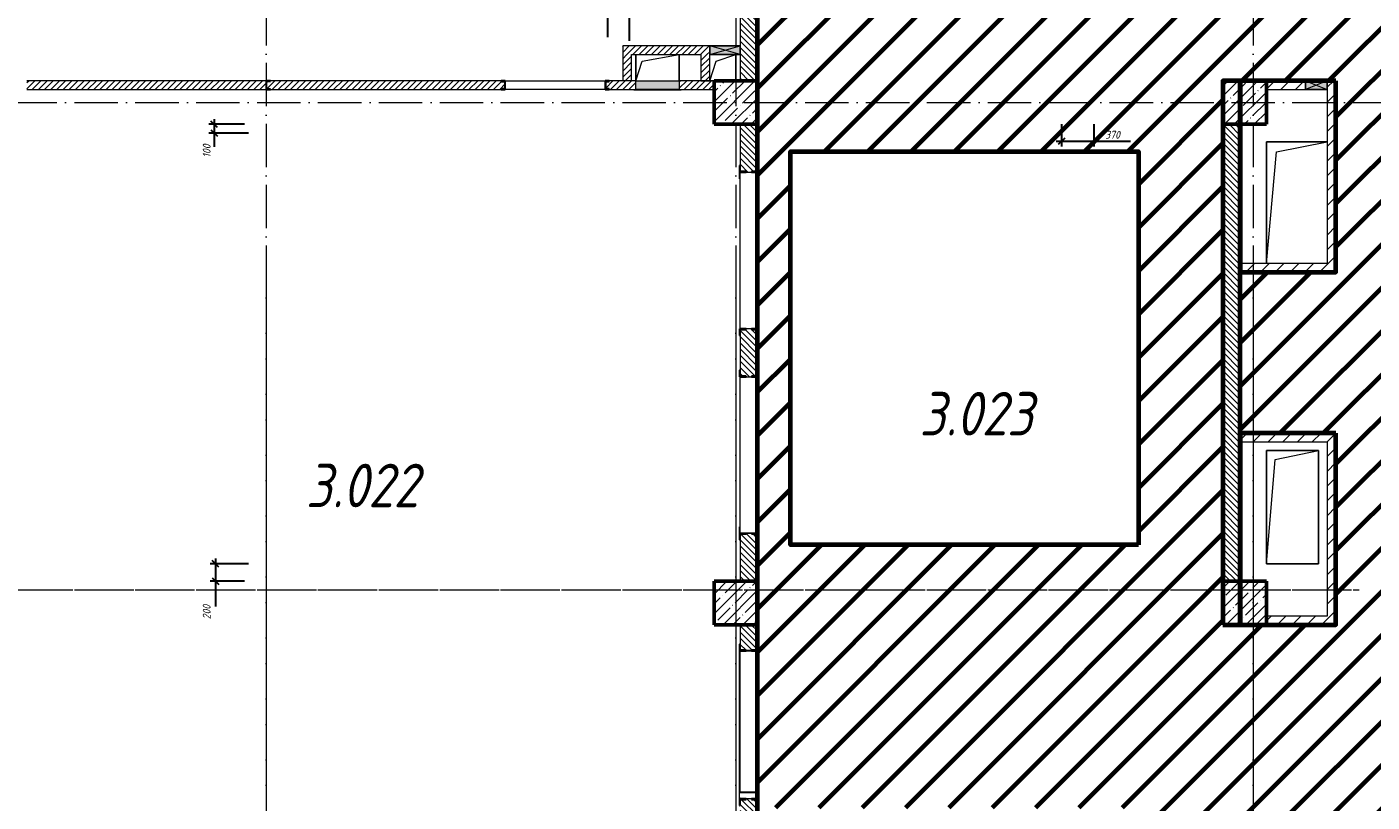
# Model space of a CAD drawing. Header units: millimetres. Extents: x -606178 to 312196, y -19338 to 632709.
# Drawn here: x -65715 to -50249, y 495688 to 504594 of the extents above; entities that cross this region are included whole.
import ezdxf

# ---------------------------------------------------------------- set-up
doc = ezdxf.new("R2010")
doc.units = ezdxf.units.MM
doc.linetypes.add('50_200_ШТРИХ_1Т_ш5_п1_п1_', pattern=[700, 500, -100, 0, -100])
for name, color, linetype, lineweight in [('6.4.1) Окр пт с инж. ПТ2.16', 3, 'Continuous', 60), ('A-____-____-DIMS', 7, 'Continuous', 9), ('A-DETL-GENF-OTLN', 7, 'Continuous', 9), ('A-FLOR-____-OTLN', 7, 'Continuous', 9), ('A-GENM-____-MCUT', 7, 'Continuous', 25), ('A-GENM-____-OTLN', 7, 'Continuous', 9), ('A-GENM-____-OTLN-1', 7, 'Continuous', 25), ('A-GLAZ-____-OTLN', 7, 'Continuous', 9), ('A-WALL-____-MCUT', 7, 'Continuous', 13), ('A-WALL-____-PATT-1', 7, 'Continuous', 9), ('A-WALL-FNSH-MCUT-1', 7, 'Continuous', 9), ('I-WALL-____-OTLN', 7, 'Continuous', 9), ('S-COLS-____-MCUT', 7, 'Continuous', 50), ('S-COLS-____-OTLN', 7, 'Continuous', 9), ('S-GRID-____-OTLN-1', 7, '50_200_ШТРИХ_1Т_ш5_п1_п1_', 9), ('Марки помещений', 7, 'Continuous', 9)]:
    doc.layers.add(name, color=color, linetype=linetype, lineweight=lineweight)
doc.layers.add('A-GLAZ-____-OTLN-1', color=7, linetype='Continuous', lineweight=9, true_color=0xc0c0c0)
doc.styles.add('ISOCPEUR_I_2', font='isocpeui.ttf', dxfattribs={"width": 0.85, "height": 2.3})
doc.styles.add('ISOCPEUR_I_7', font='isocpeui.ttf', dxfattribs={"width": 0.9, "height": 90})
doc.dimstyles.new('ISO-1_8_0_9К_СРЕДНИЙ_Кладочные_1', dxfattribs={"dimscale": 304.8, "dimtxt": 89.638306, "dimasz": 0.246063, "dimexe": 0.19685, "dimexo": 0, "dimgap": 0, "dimtad": 1, "dimdec": 3, "dimrnd": 0.001, "dimdsep": 46, "dimtxsty": 'ISOCPEUR_I_7', "dimblk1": 'OBLIQUE', "dimblk2": 'OBLIQUE', "dimsah": 1, "dimcen": 0.09, "dimdle": 0.19685, "dimazin": 0, "dimtfac": 1, "dimtdec": 4, "dimtix": 1, "dimtmove": 0, "dimatfit": 3, "dimfxl": 1, "dimtvp": 1, "dimtolj": 1, "dimtzin": 0, "dimarcsym": 2})
pattern_1 = [(45, (-140714.89, 451794.26), (-35.35534, 35.35534), [])]
pattern_2 = [(135, (-140714.89, 451794.26), (-35.35534, -35.35534), [])]
pattern_3 = [(45, (-140714.89, 451794.26), (-84.85281, 84.85281), [])]

# ---------------------------------------------------------------- blocks, each defined once
blk = doc.blocks.new('BSC_Колонна _Прямоугольная - 500х500-V36-АР1_План отверстий 3 этажа в осях 1-64_Ю-ЯЯ')
at = {"layer": 'S-COLS-____-OTLN'}
h = blk.add_hatch(dxfattribs=at)
h.set_pattern_fill('FP_44', color=256, style=0, pattern_type=2)
h.set_pattern_definition([(45, (-89000, -51931.04), (-114.04925, 114.04925), []), (45, (-88885.95, -51931.04), (-114.04925, 114.04925), [201.613, -40.323, 3.353, -36.97])])
h.paths.add_polyline_path([(-250, -250), (250, -250), (250, 250), (-250, 250)], flags=0)
at = {"layer": 'S-COLS-____-MCUT'}
for p, q in [((250, 250), (-250, 250)), ((-250, 250), (-250, -250)), ((250, -250), (250, 250)), ((-250, -250), (250, -250))]:
    blk.add_line(p, q, dxfattribs=at)
blk = doc.blocks.new('BSC_Колонна _Прямоугольная - 500х500-V37-АР1_План отверстий 3 этажа в осях 1-64_Ю-ЯЯ')
at = {"layer": 'S-COLS-____-OTLN'}
h = blk.add_hatch(dxfattribs=at)
h.set_pattern_fill('FP_45', color=256, style=0, pattern_type=2)
h.set_pattern_definition([(45, (-83150, -51931.04), (-114.04925, 114.04925), []), (45, (-83035.95, -51931.04), (-114.04925, 114.04925), [201.613, -40.323, 3.353, -36.97])])
h.paths.add_polyline_path([(-250, -250), (250, -250), (250, 250), (-250, 250)], flags=0)
at = {"layer": 'S-COLS-____-MCUT'}
for p, q in [((250, 250), (-250, 250)), ((-250, 250), (-250, -250)), ((250, -250), (250, 250)), ((-250, -250), (250, -250))]:
    blk.add_line(p, q, dxfattribs=at)
blk = doc.blocks.new('BSC_Колонна _Прямоугольная - 500х500-V54-АР1_План отверстий 3 этажа в осях 1-64_Ю-ЯЯ')
at = {"layer": 'S-COLS-____-OTLN'}
h = blk.add_hatch(dxfattribs=at)
h.set_pattern_fill('FP_62', color=256, style=0, pattern_type=2)
h.set_pattern_definition([(45, (-89000, -46181.04), (-114.04925, 114.04925), []), (45, (-88885.95, -46181.04), (-114.04925, 114.04925), [201.613, -40.323, 3.353, -36.97])])
h.paths.add_polyline_path([(-250, -250), (250, -250), (250, 250), (-250, 250)], flags=0)
at = {"layer": 'S-COLS-____-MCUT'}
for p, q in [((250, 250), (-250, 250)), ((-250, 250), (-250, -250)), ((250, -250), (250, 250)), ((-250, -250), (250, -250))]:
    blk.add_line(p, q, dxfattribs=at)
blk = doc.blocks.new('BSC_Колонна _Прямоугольная - 500х500-V55-АР1_План отверстий 3 этажа в осях 1-64_Ю-ЯЯ')
at = {"layer": 'S-COLS-____-OTLN'}
h = blk.add_hatch(dxfattribs=at)
h.set_pattern_fill('FP_63', color=256, style=0, pattern_type=2)
h.set_pattern_definition([(45, (-83150, -46181.04), (-114.04925, 114.04925), []), (45, (-83035.95, -46181.04), (-114.04925, 114.04925), [201.613, -40.323, 3.353, -36.97])])
h.paths.add_polyline_path([(-250, -250), (250, -250), (250, 250), (-250, 250)], flags=0)
at = {"layer": 'S-COLS-____-MCUT'}
for p, q in [((250, 250), (-250, 250)), ((-250, 250), (-250, -250)), ((250, -250), (250, 250)), ((-250, -250), (250, -250))]:
    blk.add_line(p, q, dxfattribs=at)
blk = doc.blocks.new('154_Стойка_СКБ_Швеллер - СМ-2180_100-28278414-АР1_План отверстий 3 этажа в осях 1-64_Ю-ЯЯ')
at = {"layer": 'A-GENM-____-MCUT'}
for p, q in [((171, 50), (125, 50)), ((125, 50), (125, -50)), ((129.5, 42.4), (171, 42.4)), ((129.5, -42.4), (129.5, 42.4)), ((171, 42.4), (171, 50)), ((125, -50), (171, -50)), ((171, -42.4), (129.5, -42.4)), ((171, -50), (171, -42.4))]:
    blk.add_line(p, q, dxfattribs=at)
blk = doc.blocks.new('154_Фахверк_СКБ_Швеллер - Тип_100_3380-28543384-АР1_План отверстий 3 этажа в осях 1-64_Ю-ЯЯ')
at = {"layer": 'A-GENM-____-MCUT'}
for p, q in [((175, 50), (125, 50)), ((125, 50), (125, -50)), ((128, 47), (175, 47)), ((128, -47), (128, 47)), ((175, 47), (175, 50)), ((125, -50), (175, -50)), ((175, -47), (128, -47)), ((175, -50), (175, -47))]:
    blk.add_line(p, q, dxfattribs=at)
blk = doc.blocks.new('154_Стойка_СКБ_Уголок - СМ-2480_200-28346303-АР1_План отверстий 3 этажа в осях 1-64_Ю-ЯЯ')
at = {"layer": 'A-GENM-____-MCUT'}
for p, q in [((125, 156), (125, 81)), ((200, 156), (125, 156)), ((200, 150), (200, 156)), ((125, 81), (131, 81)), ((131, 19), (125, 19)), ((125, 19), (125, -56)), ((131, 81), (131, 150)), ((131, 150), (200, 150)), ((131, -50), (131, 19)), ((125, -56), (200, -56)), ((200, -50), (131, -50)), ((200, -56), (200, -50))]:
    blk.add_line(p, q, dxfattribs=at)
blk = doc.blocks.new('Стойка_Влож_Полоса боковая - Полоса-V164-АР1_План отверстий 3 этажа в осях 1-64_Ю-ЯЯ')
at = {"layer": 'A-GENM-____-OTLN'}
for p, q in [((-5, 60), (0, 60)), ((-5, -60), (-5, 60)), ((0, 31), (0, -31)), ((0, -60), (-5, -60))]:
    blk.add_line(p, q, dxfattribs=at)
blk = doc.blocks.new('Стойка_Влож_Уголок_Опорный - Уголок-28213941-АР1_План отверстий 3 этажа в осях 1-64_Ю-ЯЯ')
at = {"layer": 'A-GENM-____-OTLN'}
for p, q in [((-212, -6), (-212, 0)), ((0, 0), (0, -6)), ((-212, -75), (-212, -6)), ((-212, -6), (-206, -6)), ((-212, -75), (-206, -75)), ((-6, -6), (0, -6)), ((-6, -75), (0, -75)), ((0, -6), (0, -75))]:
    blk.add_line(p, q, dxfattribs=at)
blk = doc.blocks.new('Фахверк_СКБ_Уголок - 200_3960-28268576-АР1_План отверстий 3 этажа в осях 1-64_Ю-ЯЯ')
at = {"layer": 'A-GENM-____-MCUT'}
for p, q in [((200, 156), (125, 156)), ((125, 156), (125, 81)), ((200, 150), (200, 156)), ((125, 81), (131, 81)), ((131, 19), (125, 19)), ((125, 19), (125, -56)), ((131, 81), (131, 150)), ((131, 150), (200, 150)), ((131, -50), (131, 19)), ((125, -56), (200, -56)), ((200, -50), (131, -50)), ((200, -56), (200, -50))]:
    blk.add_line(p, q, dxfattribs=at)
blk = doc.blocks.new('АР_Перемычка - АР_Перемычка-28729843-АР1_План отверстий 3 этажа в осях 1-64_Ю-ЯЯ')
at = {"layer": 'A-GENM-____-OTLN'}
blk.add_line((-400, -100), (-392, -100), dxfattribs=at)
blk = doc.blocks.new('Фахверк_СКБ_Уголок - 200_3550-28267367-АР1_План отверстий 3 этажа в осях 1-64_Ю-ЯЯ')
at = {"layer": 'A-GENM-____-MCUT'}
for p, q in [((200, 156), (125, 156)), ((125, 156), (125, 81)), ((200, 150), (200, 156)), ((125, 81), (131, 81)), ((131, 19), (125, 19)), ((125, 19), (125, -56)), ((131, 81), (131, 150)), ((131, 150), (200, 150)), ((131, -50), (131, 19)), ((125, -56), (200, -56)), ((200, -50), (131, -50)), ((200, -56), (200, -50))]:
    blk.add_line(p, q, dxfattribs=at)
blk = doc.blocks.new('AR_Отверстие Ниша - Лючок-32401698-АР1_План отверстий 3 этажа в осях 1-64_Ю-ЯЯ')
at = {"layer": 'A-GLAZ-____-OTLN'}
blk.add_hatch(color=256, dxfattribs=at).paths.add_polyline_path([(-250, 50), (-250, -50), (250, -50), (250, 50)], flags=0)
for p, q in [((-250, 50), (250, 50)), ((-250, -50), (-250, 50)), ((250, 50), (250, -50)), ((250, -50), (-250, -50))]:
    blk.add_line(p, q, dxfattribs=at)
blk = doc.blocks.new('Л_Общий_Лючок - Лючок-29741473-АР1_План отверстий 3 этажа в осях 1-64_Ю-ЯЯ')
at = {"layer": 'A-GLAZ-____-OTLN-1'}
blk.add_hatch(color=256, dxfattribs=at).paths.add_polyline_path([(524, -6), (524, 0), (-24, 0), (-24, -6), (500, -6)], flags=0)
at = {"layer": 'A-GLAZ-____-OTLN'}
for p, q in [((-24, 0), (-24, -6)), ((524, 0), (524, -6)), ((-24, -6), (524, -6))]:
    blk.add_line(p, q, dxfattribs=at)
blk = doc.blocks.new('AR_Отверстие прямоугольное _в плите_ - AR_Отверстие прямоугольное _в плите_-30459267-АР1_План отверстий 3 этажа в осях 1-64_Ю-ЯЯ')
at = {"layer": 'A-GENM-____-OTLN'}
for p, q in [((-250, 150), (-250, -150)), ((-250, -150), (-175, 75)), ((-175, 75), (250, 150)), ((250, -150), (250, 150))]:
    blk.add_line(p, q, dxfattribs=at)
blk = doc.blocks.new('AR_Отверстие прямоугольное _в плите_ - AR_Отверстие прямоугольное _в плите_-30552542-АР1_План отверстий 3 этажа в осях 1-64_Ю-ЯЯ')
at = {"layer": 'A-GENM-____-OTLN'}
for p, q in [((350, 700), (-350, 700)), ((-350, 700), (-350, -700)), ((-233, 583), (350, 700)), ((-350, -700), (-233, 583))]:
    blk.add_line(p, q, dxfattribs=at)
blk = doc.blocks.new('AR_Отверстие прямоугольное _в плите_ - AR_Отверстие прямоугольное _в плите_-30552544-АР1_План отверстий 3 этажа в осях 1-64_Ю-ЯЯ')
at = {"layer": 'A-GENM-____-OTLN'}
for p, q in [((300, 650), (-300, 650)), ((-300, 650), (-300, -650)), ((-200, 550), (300, 650)), ((300, -650), (300, 650)), ((-300, -650), (-200, 550)), ((-300, -650), (300, -650))]:
    blk.add_line(p, q, dxfattribs=at)
blk = doc.blocks.new('AR_Отверстие прямоугольное _в плите_ - AR_Отверстие прямоугольное _в плите_-30459338-АР1_План отверстий 3 этажа в осях 1-64_Ю-ЯЯ')
at = {"layer": 'A-GENM-____-OTLN'}
for p, q in [((-150, -150), (-75, 75)), ((-75, 75), (150, 150)), ((150, -150), (150, 150))]:
    blk.add_line(p, q, dxfattribs=at)
blk = doc.blocks.new('AR_Отверстие прямоугольное _в стене__БезПР - AR_Отверстие прямоугольное _в стене__БезПР-36899173-АР1_План отверстий 3 этажа в осях 1-64_Ю-ЯЯ')
at = {"layer": 'A-GLAZ-____-OTLN'}
blk.add_hatch(color=256, dxfattribs=at).paths.add_polyline_path([(175, 50), (-175, 50), (-175, -50), (175, -50)], flags=0)
at = {"layer": 'A-DETL-GENF-OTLN'}
for p, q in [((-175, -50), (-175, 50)), ((-175, 50), (175, 50)), ((175, 50), (-175, -50)), ((-175, 50), (175, -50)), ((175, 50), (-175, 50)), ((-175, 50), (-175, -50)), ((175, 50), (175, -50)), ((175, -50), (175, 50)), ((175, -50), (-175, -50)), ((-175, -50), (175, -50))]:
    blk.add_line(p, q, dxfattribs=at)
at = {"layer": 'A-GLAZ-____-OTLN'}
blk.add_line((175, 50), (-175, 50), dxfattribs=at)
blk = doc.blocks.new('AR_Отверстие прямоугольное _в стене__БезПР - AR_Отверстие прямоугольное _в стене__БезПР-36427648-АР1_План отверстий 3 этажа в осях 1-64_Ю-ЯЯ')
at = {"layer": 'A-GLAZ-____-OTLN'}
blk.add_hatch(color=256, dxfattribs=at).paths.add_polyline_path([(125, -50), (125, 50), (-125, 50), (-125, -50)], flags=0)
at = {"layer": 'A-DETL-GENF-OTLN'}
for p, q in [((-125, -50), (-125, 50)), ((-125, 50), (125, 50)), ((125, 50), (-125, -50)), ((-125, 50), (125, -50)), ((125, 50), (-125, 50)), ((-125, 50), (-125, -50)), ((125, 50), (125, -50)), ((125, -50), (125, 50)), ((125, -50), (-125, -50)), ((-125, -50), (125, -50))]:
    blk.add_line(p, q, dxfattribs=at)
at = {"layer": 'A-GLAZ-____-OTLN'}
blk.add_line((125, 50), (-125, 50), dxfattribs=at)
blk = doc.blocks.new('_Oblique')
at = {"color": 0, "linetype": 'ByBlock', "lineweight": -2}
blk.add_line((-0.5, -0.5), (0.5, 0.5), dxfattribs=at)
blk = doc.blocks.new('*D5219')
at = {"layer": 'A-____-____-DIMS', "color": 0, "lineweight": -2, "transparency": 16777216}
for p, q in [((-63547, 498485), (-63547, 498225)), ((-63168, 498425), (-63607, 498425)), ((-63215, 498225), (-63607, 498225)), ((-63547, 498225), (-63547, 497933))]:
    blk.add_line(p, q, dxfattribs=at)
at = {"layer": 'Defpoints', "color": 0, "transparency": 16777216}
for p in [(-63168, 498425), (-63547, 498225), (-63215, 498225)]:
    blk.add_point(p, dxfattribs=at)
at = {"layer": 'A-____-____-DIMS', "color": 0, "lineweight": -2, "transparency": 16777216, "xscale": 75, "yscale": 75, "zscale": 75}
for p, rotation in [((-63547, 498425), 90), ((-63547, 498225), 270)]:
    blk.add_blockref('_Oblique', p, dxfattribs=dict(at, rotation=rotation))
at = {"layer": 'A-____-____-DIMS', "color": 0, "transparency": 16777216, "insert": (-63693, 497788), "char_height": 90, "width": 409.58, "attachment_point": 1, "rotation": 90, "line_spacing_factor": 1.149209, "style": 'ISOCPEUR_I_7'}
blk.add_mtext('\\A1;200', dxfattribs=at)
blk = doc.blocks.new('*D5220')
at = {"layer": 'A-____-____-DIMS', "color": 0, "lineweight": -2, "transparency": 16777216}
for p, q in [((-63215, 503475), (-63623, 503475)), ((-63563, 503535), (-63563, 503375)), ((-63168, 503375), (-63623, 503375)), ((-63563, 503375), (-63563, 503217))]:
    blk.add_line(p, q, dxfattribs=at)
at = {"layer": 'Defpoints', "color": 0, "transparency": 16777216}
for p in [(-63215, 503475), (-63563, 503375), (-63168, 503375)]:
    blk.add_point(p, dxfattribs=at)
at = {"layer": 'A-____-____-DIMS', "color": 0, "lineweight": -2, "transparency": 16777216, "xscale": 75, "yscale": 75, "zscale": 75}
for p, rotation in [((-63563, 503475), 90), ((-63563, 503375), 270)]:
    blk.add_blockref('_Oblique', p, dxfattribs=dict(at, rotation=rotation))
at = {"layer": 'A-____-____-DIMS', "color": 0, "transparency": 16777216, "insert": (-63693, 503093), "char_height": 90, "width": 368.21, "attachment_point": 1, "rotation": 90, "line_spacing_factor": 1.149209, "style": 'ISOCPEUR_I_7'}
blk.add_mtext('\\A1;100', dxfattribs=at)
blk = doc.blocks.new('*D5221')
at = {"layer": 'A-____-____-DIMS', "color": 0, "lineweight": -2, "transparency": 16777216}
for p, q in [((-59035, 504475), (-59035, 505001)), ((-58785, 504434), (-58785, 505001)), ((-59035, 504941), (-59288, 504941)), ((-58785, 504941), (-59095, 504941))]:
    blk.add_line(p, q, dxfattribs=at)
at = {"layer": 'Defpoints', "color": 0, "transparency": 16777216}
for p in [(-58785, 504941), (-59035, 504475), (-58785, 504434)]:
    blk.add_point(p, dxfattribs=at)
at = {"layer": 'A-____-____-DIMS', "color": 0, "lineweight": -2, "transparency": 16777216, "xscale": 75, "yscale": 75, "zscale": 75, "rotation": 180}
blk.add_blockref('_Oblique', (-59035, 504941), dxfattribs=at)
at = {"layer": 'A-____-____-DIMS', "color": 0, "lineweight": -2, "transparency": 16777216, "xscale": 75, "yscale": 75, "zscale": 75}
blk.add_blockref('_Oblique', (-58785, 504941), dxfattribs=at)
at = {"layer": 'A-____-____-DIMS', "color": 0, "transparency": 16777216, "insert": (-59406, 505061), "char_height": 90, "width": 409.58, "attachment_point": 1, "line_spacing_factor": 1.149209, "style": 'ISOCPEUR_I_7'}
blk.add_mtext('\\A1;250', dxfattribs=at)
blk = doc.blocks.new('*D5390')
at = {"layer": 'A-____-____-DIMS', "color": 0, "lineweight": -2, "transparency": 16777216}
for p, q in [((-53820, 503475), (-53820, 503220)), ((-53450, 503475), (-53450, 503220)), ((-53880, 503280), (-53450, 503280)), ((-53450, 503280), (-53026, 503280))]:
    blk.add_line(p, q, dxfattribs=at)
at = {"layer": 'Defpoints', "color": 0, "transparency": 16777216}
for p in [(-53820, 503475), (-53450, 503475), (-53450, 503280)]:
    blk.add_point(p, dxfattribs=at)
at = {"layer": 'A-____-____-DIMS', "color": 0, "lineweight": -2, "transparency": 16777216, "xscale": 75, "yscale": 75, "zscale": 75, "rotation": 180}
blk.add_blockref('_Oblique', (-53820, 503280), dxfattribs=at)
at = {"layer": 'A-____-____-DIMS', "color": 0, "lineweight": -2, "transparency": 16777216, "xscale": 75, "yscale": 75, "zscale": 75}
blk.add_blockref('_Oblique', (-53450, 503280), dxfattribs=at)
at = {"layer": 'A-____-____-DIMS', "color": 0, "transparency": 16777216, "insert": (-53317, 503400), "char_height": 90, "width": 409.58, "attachment_point": 1, "line_spacing_factor": 1.149209, "style": 'ISOCPEUR_I_7'}
blk.add_mtext('\\A1;370', dxfattribs=at)

msp = doc.modelspace()

# ---------------------------------------------------------------- hatches: boundary and pattern name
at = {"layer": '6.4.1) Окр пт с инж. ПТ2.16'}
h = msp.add_hatch(dxfattribs=at)
h.set_pattern_fill('ANSI31', color=256, scale=111)
h.paths.add_polyline_path([(-47514.891, 506975.3011), (-57314.891, 506975.3011), (-57314.891, 495625.3011), (-52914.891, 495625.3011), (-52914.891, 495025.3011), (-51964.891, 495025.3011), (-51964.891, 495275.3011), (-51464.891, 495275.3011), (-51464.891, 495025.3011), (-48014.891, 495025.3011), (-48014.891, 495275.3011), (-47514.891, 495275.3011), (-47514.891, 498625.3011), (-48014.891, 498625.3011), (-48014.891, 499125.3011), (-47514.891, 499125.3011)])
h.paths.add_polyline_path([(-51964.891, 503975.3011), (-51764.891, 503975.3011), (-50664.891, 503975.3011), (-50664.891, 501775.3011), (-51764.891, 501775.3011), (-51764.891, 499925.3011), (-50664.891, 499925.3011), (-50664.891, 497725.3011), (-51764.891, 497725.3011), (-51964.891, 497725.3011)], flags=16)
h.paths.add_polyline_path([(-52935.992, 498643.8593), (-56935.992, 498643.8593), (-56935.992, 503161.8656), (-52935.992, 503161.8656)], flags=16)
at = {"layer": 'A-WALL-____-PATT-1'}
h = msp.add_hatch(dxfattribs=at)
h.set_pattern_fill('FP_9', color=256, style=0, pattern_type=2)
h.set_pattern_definition(pattern_2)
h.paths.add_polyline_path([(-57314.891, 503975.3011), (-57314.891, 504919.3011), (-57383.891, 504919.3011), (-57383.891, 504925.3011), (-57445.891, 504925.3011), (-57445.891, 504919.3011), (-57514.891, 504919.3011), (-57514.891, 503975.3011)], flags=0)
h.paths.add_polyline_path([(-57383.891, 506075.3011), (-57383.891, 506081.3011), (-57314.891, 506081.3011), (-57314.891, 506490.3011), (-57514.891, 506490.3011), (-57514.891, 506081.3011), (-57445.891, 506081.3011), (-57445.891, 506075.3011)], flags=0)
h.paths.add_polyline_path([(-57514.891, 506740.3011), (-57314.891, 506740.3011), (-57314.891, 506975.3011), (-57514.891, 506975.3011)], flags=0)
h = msp.add_hatch(dxfattribs=at)
h.set_pattern_fill('FP_8', color=256, style=0, pattern_type=2)
h.set_pattern_definition(pattern_1)
h.paths.add_polyline_path([(-57964.891, 504275.3011), (-57864.891, 504275.3011), (-57864.891, 504375.3011), (-58864.891, 504375.3011), (-58864.891, 504275.3011), (-58764.891, 504275.3011)], flags=0)
h = msp.add_hatch(dxfattribs=at)
h.set_pattern_fill('FP_8', color=256, style=0, pattern_type=2)
h.set_pattern_definition(pattern_1)
h.paths.add_polyline_path([(-58764.891, 503975.3011), (-58764.891, 504275.3011), (-58864.891, 504275.3011), (-58864.891, 503975.3011)], flags=0)
h = msp.add_hatch(dxfattribs=at)
h.set_pattern_fill('FP_8', color=256, style=0, pattern_type=2)
h.set_pattern_definition(pattern_1)
h.paths.add_polyline_path([(-57864.891, 503975.3011), (-57864.891, 504275.3011), (-57964.891, 504275.3011), (-57964.891, 503975.3011)], flags=0)
h = msp.add_hatch(dxfattribs=at)
h.set_pattern_fill('FP_8', color=256, style=0, pattern_type=2)
h.set_pattern_definition(pattern_1)
h.paths.add_polyline_path([(-58814.891, 503875.3011), (-58814.891, 503975.3011), (-59018.891, 503975.3011), (-59018.891, 503967.7011), (-59060.391, 503967.7011), (-59060.391, 503882.9011), (-59018.891, 503882.9011), (-59018.891, 503875.3011)], flags=0)
h.paths.add_polyline_path([(-60260.891, 503875.3011), (-60260.891, 503882.9011), (-60219.391, 503882.9011), (-60219.391, 503967.7011), (-60260.891, 503967.7011), (-60260.891, 503975.3011), (-62914.891, 503975.3011), (-62914.891, 503972.3011), (-62961.891, 503972.3011), (-62961.891, 503878.3011), (-62914.891, 503878.3011), (-62914.891, 503875.3011)], flags=0)
h.paths.add_polyline_path([(-62964.891, 503875.3011), (-62964.891, 503975.3011), (-65714.891, 503975.3011), (-65714.891, 503875.3011), (-64727.9525, 503875.3011)], flags=0)
h = msp.add_hatch(dxfattribs=at)
h.set_pattern_fill('FP_8', color=256, style=0, pattern_type=2)
h.set_pattern_definition(pattern_1)
h.paths.add_polyline_path([(-57814.891, 503875.3011), (-57814.891, 503975.3011), (-58214.891, 503975.3011), (-58214.891, 503875.3011)], flags=0)
h.paths.add_polyline_path([(-58714.891, 503875.3011), (-58714.891, 503975.3011), (-58814.891, 503975.3011), (-58814.891, 503875.3011)], flags=0)
h = msp.add_hatch(dxfattribs=at)
h.set_pattern_fill('FP_7', color=256, style=0, pattern_type=2)
h.set_pattern_definition(pattern_3)
h.paths.add_polyline_path([(-51014.891, 503875.3011), (-51014.891, 503975.3011), (-51464.891, 503975.3011), (-51464.891, 503875.3011)], flags=0)
h.paths.add_polyline_path([(-50764.891, 503875.3011), (-50664.891, 503875.3011), (-50664.891, 503975.3011), (-50764.891, 503975.3011)], flags=0)
h = msp.add_hatch(dxfattribs=at)
h.set_pattern_fill('FP_7', color=256, style=0, pattern_type=2)
h.set_pattern_definition(pattern_3)
h.paths.add_polyline_path([(-50764.891, 501875.3011), (-50664.891, 501875.3011), (-50664.891, 503875.3011), (-50764.891, 503875.3011)], flags=0)
h = msp.add_hatch(dxfattribs=at)
h.set_pattern_fill('FP_9', color=256, style=0, pattern_type=2)
h.set_pattern_definition(pattern_2)
h.paths.add_polyline_path([(-57314.891, 498225.3011), (-57314.891, 498769.3011), (-57383.891, 498769.3011), (-57383.891, 498775.3011), (-57445.891, 498775.3011), (-57445.891, 498769.3011), (-57514.891, 498769.3011), (-57514.891, 498225.3011), (-57354.891, 498225.3011)], flags=0)
h.paths.add_polyline_path([(-57445.891, 500575.3011), (-57383.891, 500575.3011), (-57383.891, 500581.3011), (-57314.891, 500581.3011), (-57314.891, 501119.3011), (-57383.891, 501119.3011), (-57383.891, 501125.3011), (-57445.891, 501125.3011), (-57445.891, 501119.3011), (-57514.891, 501119.3011), (-57514.891, 500581.3011), (-57445.891, 500581.3011)], flags=0)
h.paths.add_polyline_path([(-57445.891, 502925.3011), (-57383.891, 502925.3011), (-57383.891, 502931.3011), (-57314.891, 502931.3011), (-57314.891, 503475.3011), (-57514.891, 503475.3011), (-57514.891, 502931.3011), (-57445.891, 502931.3011)], flags=0)
h = msp.add_hatch(dxfattribs=at)
h.set_pattern_fill('FP_9', color=256, style=0, pattern_type=2)
h.set_pattern_definition(pattern_2)
h.paths.add_polyline_path([(-51764.891, 498225.3011), (-51764.891, 503475.3011), (-51964.891, 503475.3011), (-51964.891, 498225.3011)], flags=0)
h = msp.add_hatch(dxfattribs=at)
h.set_pattern_fill('FP_7', color=256, style=0, pattern_type=2)
h.set_pattern_definition(pattern_3)
h.paths.add_polyline_path([(-51764.891, 501775.3011), (-50664.891, 501775.3011), (-50664.891, 501875.3011), (-51764.891, 501875.3011)], flags=0)
h = msp.add_hatch(dxfattribs=at)
h.set_pattern_fill('FP_7', color=256, style=0, pattern_type=2)
h.set_pattern_definition(pattern_3)
h.paths.add_polyline_path([(-50764.891, 499825.3011), (-50764.891, 499925.3011), (-51764.891, 499925.3011), (-51764.891, 499825.3011)], flags=0)
h = msp.add_hatch(dxfattribs=at)
h.set_pattern_fill('FP_7', color=256, style=0, pattern_type=2)
h.set_pattern_definition(pattern_3)
h.paths.add_polyline_path([(-50764.891, 497825.3011), (-50664.891, 497825.3011), (-50664.891, 499925.3011), (-50764.891, 499925.3011), (-50764.891, 499330.8013)], flags=0)
h = msp.add_hatch(dxfattribs=at)
h.set_pattern_fill('FP_9', color=256, style=0, pattern_type=2)
h.set_pattern_definition(pattern_2)
h.paths.add_polyline_path([(-57314.891, 495275.3011), (-57314.891, 495719.3011), (-57383.891, 495719.3011), (-57383.891, 495725.3011), (-57445.891, 495725.3011), (-57445.891, 495719.3011), (-57514.891, 495719.3011), (-57514.891, 495275.3011), (-57354.891, 495275.3011)], flags=0)
h.paths.add_polyline_path([(-57445.891, 497425.3011), (-57383.891, 497425.3011), (-57383.891, 497431.3011), (-57314.891, 497431.3011), (-57314.891, 497725.3011), (-57514.891, 497725.3011), (-57514.891, 497431.3011), (-57445.891, 497431.3011)], flags=0)
h = msp.add_hatch(dxfattribs=at)
h.set_pattern_fill('FP_7', color=256, style=0, pattern_type=2)
h.set_pattern_definition(pattern_3)
h.paths.add_polyline_path([(-51464.891, 497725.3011), (-50664.891, 497725.3011), (-50664.891, 497825.3011), (-51464.891, 497825.3011)], flags=0)

# ---------------------------------------------------------------- linework, layer by layer
msp.add_lwpolyline([(-57520.891, 495800.3011), (-57308.891, 495800.3011), (-57308.891, 497425.3011), (-57520.891, 497425.3011)], close=True)
at = {"layer": '6.4.1) Окр пт с инж. ПТ2.16'}
for points in [[(-57314.891, 506975.3011), (-47514.891, 506975.3011), (-47514.891, 495025.3011), (-57314.891, 495025.3011)], [(-51964.891, 497725.3011), (-51764.891, 497725.3011), (-51764.891, 503975.3011), (-51964.891, 503975.3011)], [(-50664.891, 503975.3011), (-51764.891, 503975.3011), (-51764.891, 501775.3011), (-50664.891, 501775.3011)], [(-52935.992, 498643.8593), (-56935.992, 498643.8593), (-56935.992, 503161.8656), (-52935.992, 503161.8656)], [(-50664.891, 499925.3011), (-51764.891, 499925.3011), (-51764.891, 497725.3011), (-50664.891, 497725.3011)]]:
    msp.add_lwpolyline(points, close=True, dxfattribs=at)
at = {"layer": 'A-FLOR-____-OTLN'}
for p, q in [((-58714.891, 503975.3011), (-58714.891, 504275.3011)), ((-58214.891, 504275.3011), (-58214.891, 503975.3011)), ((-57564.891, 504275.3011), (-57564.891, 503975.3011)), ((-51464.891, 503275.3011), (-50764.891, 503275.3011)), ((-51464.891, 501875.3011), (-51464.891, 503275.3011)), ((-51464.891, 499725.3011), (-50864.891, 499725.3011)), ((-51464.891, 498425.3011), (-51464.891, 499725.3011)), ((-50864.891, 499725.3011), (-50864.891, 498425.3011)), ((-50864.891, 498425.3011), (-51464.891, 498425.3011))]:
    msp.add_line(p, q, dxfattribs=at)
at = {"layer": 'A-WALL-____-MCUT'}
for p, q in [((-57514.891, 504850.3011), (-57514.891, 504375.3011)), ((-57314.891, 503975.3011), (-57314.891, 504850.3011)), ((-57514.891, 504275.3011), (-57514.891, 503975.3011)), ((-57514.891, 503475.3011), (-57514.891, 503000.3011)), ((-57314.891, 503000.3011), (-57314.891, 503475.3011)), ((-51964.891, 503475.3011), (-51964.891, 498225.3011)), ((-51764.891, 498225.3011), (-51764.891, 503475.3011)), ((-57383.891, 501125.3011), (-57445.891, 501125.3011)), ((-57514.891, 501050.3011), (-57514.891, 500650.3011)), ((-57314.891, 500650.3011), (-57314.891, 501050.3011)), ((-57445.891, 500575.3011), (-57383.891, 500575.3011)), ((-57514.891, 498700.3011), (-57514.891, 498225.3011)), ((-57314.891, 498225.3011), (-57314.891, 498700.3011)), ((-57514.891, 497725.3011), (-57514.891, 497500.3011)), ((-57314.891, 497500.3011), (-57314.891, 497725.3011)), ((-57445.891, 497425.3011), (-57383.891, 497425.3011))]:
    msp.add_line(p, q, dxfattribs=at)
at = {"layer": 'A-WALL-FNSH-MCUT-1'}
for p, q in [((-57864.891, 504375.3011), (-58864.891, 504375.3011)), ((-58864.891, 504375.3011), (-58864.891, 503975.3011)), ((-58764.891, 504275.3011), (-57964.891, 504275.3011)), ((-58764.891, 503975.3011), (-58764.891, 504275.3011)), ((-57964.891, 504275.3011), (-57964.891, 503975.3011)), ((-57864.891, 503975.3011), (-57864.891, 504275.3011)), ((-62964.891, 503975.3011), (-65714.891, 503975.3011)), ((-65714.891, 503875.3011), (-62964.891, 503875.3011)), ((-60260.891, 503975.3011), (-62914.891, 503975.3011)), ((-62914.891, 503875.3011), (-60260.891, 503875.3011)), ((-58714.891, 503975.3011), (-59018.891, 503975.3011)), ((-59018.891, 503875.3011), (-58714.891, 503875.3011)), ((-57814.891, 503975.3011), (-58214.891, 503975.3011)), ((-58214.891, 503875.3011), (-57814.891, 503875.3011)), ((-57964.891, 503975.3011), (-57864.891, 503975.3011)), ((-51014.891, 503975.3011), (-51464.891, 503975.3011)), ((-51464.891, 503875.3011), (-51014.891, 503875.3011)), ((-50664.891, 503975.3011), (-50764.891, 503975.3011)), ((-50764.891, 503875.3011), (-50764.891, 501875.3011)), ((-50664.891, 501775.3011), (-50664.891, 503975.3011)), ((-50764.891, 501875.3011), (-51764.891, 501875.3011)), ((-51764.891, 501775.3011), (-50664.891, 501775.3011)), ((-50664.891, 499925.3011), (-51764.891, 499925.3011)), ((-50664.891, 497725.3011), (-50664.891, 499925.3011)), ((-51764.891, 499825.3011), (-50764.891, 499825.3011)), ((-50764.891, 499825.3011), (-50764.891, 497825.3011)), ((-50764.891, 497825.3011), (-51464.891, 497825.3011)), ((-51464.891, 497725.3011), (-50664.891, 497725.3011))]:
    msp.add_line(p, q, dxfattribs=at)
at = {"layer": 'I-WALL-____-OTLN'}
for p, q in [((-60214.891, 503975.3011), (-59064.891, 503975.3011)), ((-59064.891, 503875.3011), (-60214.891, 503875.3011)), ((-57514.891, 501125.3011), (-57514.891, 502925.3011)), ((-57314.891, 502925.3011), (-57314.891, 502895.3011)), ((-57314.891, 501155.3011), (-57314.891, 501125.3011)), ((-57514.891, 498775.3011), (-57514.891, 500575.3011)), ((-57314.891, 500575.3011), (-57314.891, 500545.3011)), ((-57314.891, 498805.3011), (-57314.891, 498775.3011))]:
    msp.add_line(p, q, dxfattribs=at)
at = {"layer": 'S-GRID-____-OTLN-1'}
for p, q in [((-62964.891, 542687.1106), (-62964.891, 491375.8881)), ((-57564.891, 542687.1106), (-57564.891, 491375.8881)), ((-51614.891, 542687.1106), (-51614.891, 491375.8881)), ((-71470.2533, 503725.3011), (-36640.4843, 503725.3011)), ((-62964.891, 501675.2188), (-62964.891, 460364.1588)), ((-57564.891, 501675.2188), (-57564.891, 463616.9934)), ((-51614.891, 501675.2188), (-51614.891, 447311.6528)), ((-73388.1205, 498125.3011), (-50396.1037, 498125.3011)), ((-71470.2533, 498125.3011), (-50396.1037, 498125.3011))]:
    msp.add_line(p, q, dxfattribs=at)

# ---------------------------------------------------------------- block references
at = {"layer": 'A-GENM-____-OTLN'}
for name, p in [('AR_Отверстие прямоугольное _в плите_ - AR_Отверстие прямоугольное _в плите_-30459267-АР1_План отверстий 3 этажа в осях 1-64_Ю-ЯЯ', (-58464.891, 504125.3011)), ('AR_Отверстие прямоугольное _в плите_ - AR_Отверстие прямоугольное _в плите_-30459338-АР1_План отверстий 3 этажа в осях 1-64_Ю-ЯЯ', (-57714.891, 504125.3011)), ('AR_Отверстие прямоугольное _в плите_ - AR_Отверстие прямоугольное _в плите_-30552542-АР1_План отверстий 3 этажа в осях 1-64_Ю-ЯЯ', (-51114.891, 502575.3011)), ('Стойка_Влож_Уголок_Опорный - Уголок-28213941-АР1_План отверстий 3 этажа в осях 1-64_Ю-ЯЯ', (-57308.891, 502925.3011)), ('AR_Отверстие прямоугольное _в плите_ - AR_Отверстие прямоугольное _в плите_-30552544-АР1_План отверстий 3 этажа в осях 1-64_Ю-ЯЯ', (-51164.891, 499075.3011))]:
    msp.add_blockref(name, p, dxfattribs=at)
for name, p, rotation in [('АР_Перемычка - АР_Перемычка-28729843-АР1_План отверстий 3 этажа в осях 1-64_Ю-ЯЯ', (-57414.891, 502925.3011), 269.9999999999999), ('Стойка_Влож_Полоса боковая - Полоса-V164-АР1_План отверстий 3 этажа в осях 1-64_Ю-ЯЯ', (-57414.891, 502925.3011), 89.99999999999994), ('Стойка_Влож_Уголок_Опорный - Уголок-28213941-АР1_План отверстий 3 этажа в осях 1-64_Ю-ЯЯ', (-57520.891, 498775.3011), 180), ('Стойка_Влож_Полоса боковая - Полоса-V164-АР1_План отверстий 3 этажа в осях 1-64_Ю-ЯЯ', (-57414.891, 498775.3011), 269.9999999999999), ('Стойка_Влож_Уголок_Опорный - Уголок-28213941-АР1_План отверстий 3 этажа в осях 1-64_Ю-ЯЯ', (-57520.891, 495725.3011), 180), ('Стойка_Влож_Полоса боковая - Полоса-V164-АР1_План отверстий 3 этажа в осях 1-64_Ю-ЯЯ', (-57414.891, 495725.3011), 269.9999999999999)]:
    msp.add_blockref(name, p, dxfattribs=dict(at, rotation=rotation))
at = {"layer": 'A-GENM-____-OTLN-1'}
for name, p in [('154_Фахверк_СКБ_Швеллер - Тип_100_3380-28543384-АР1_План отверстий 3 этажа в осях 1-64_Ю-ЯЯ', (-63089.891, 503925.3011)), ('154_Стойка_СКБ_Швеллер - СМ-2180_100-28278414-АР1_План отверстий 3 этажа в осях 1-64_Ю-ЯЯ', (-59189.891, 503925.3011))]:
    msp.add_blockref(name, p, dxfattribs=at)
for name, p, rotation in [('154_Стойка_СКБ_Швеллер - СМ-2180_100-28278414-АР1_План отверстий 3 этажа в осях 1-64_Ю-ЯЯ', (-60089.891, 503925.3011), 180), ('154_Стойка_СКБ_Уголок - СМ-2480_200-28346303-АР1_План отверстий 3 этажа в осях 1-64_Ю-ЯЯ', (-57364.891, 502800.3011), 89.99999999999993), ('Фахверк_СКБ_Уголок - 200_3550-28267367-АР1_План отверстий 3 этажа в осях 1-64_Ю-ЯЯ', (-57464.891, 501250.3011), 269.9999999999999), ('Фахверк_СКБ_Уголок - 200_3550-28267367-АР1_План отверстий 3 этажа в осях 1-64_Ю-ЯЯ', (-57364.891, 500450.3011), 89.99999999999993), ('154_Стойка_СКБ_Уголок - СМ-2480_200-28346303-АР1_План отверстий 3 этажа в осях 1-64_Ю-ЯЯ', (-57464.891, 498900.3011), 269.9999999999999), ('Фахверк_СКБ_Уголок - 200_3960-28268576-АР1_План отверстий 3 этажа в осях 1-64_Ю-ЯЯ', (-57364.891, 497300.3011), 89.99999999999993), ('154_Стойка_СКБ_Уголок - СМ-2480_200-28346303-АР1_План отверстий 3 этажа в осях 1-64_Ю-ЯЯ', (-57464.891, 495850.3011), 269.9999999999999)]:
    msp.add_blockref(name, p, dxfattribs=dict(at, rotation=rotation))
at = {"layer": 'A-GLAZ-____-OTLN', "rotation": 180}
for name, p in [('AR_Отверстие прямоугольное _в стене__БезПР - AR_Отверстие прямоугольное _в стене__БезПР-36899173-АР1_План отверстий 3 этажа в осях 1-64_Ю-ЯЯ', (-57689.891, 504325.3011)), ('AR_Отверстие Ниша - Лючок-32401698-АР1_План отверстий 3 этажа в осях 1-64_Ю-ЯЯ', (-58464.891, 503925.3011))]:
    msp.add_blockref(name, p, dxfattribs=at)
at = {"layer": 'A-GLAZ-____-OTLN'}
for name, p in [('Л_Общий_Лючок - Лючок-29741473-АР1_План отверстий 3 этажа в осях 1-64_Ю-ЯЯ', (-58714.891, 503875.3011)), ('AR_Отверстие прямоугольное _в стене__БезПР - AR_Отверстие прямоугольное _в стене__БезПР-36427648-АР1_План отверстий 3 этажа в осях 1-64_Ю-ЯЯ', (-50889.891, 503925.3011))]:
    msp.add_blockref(name, p, dxfattribs=at)
at = {"layer": 'S-COLS-____-OTLN'}
for name, p in [('BSC_Колонна _Прямоугольная - 500х500-V37-АР1_План отверстий 3 этажа в осях 1-64_Ю-ЯЯ', (-57564.891, 503725.3011)), ('BSC_Колонна _Прямоугольная - 500х500-V36-АР1_План отверстий 3 этажа в осях 1-64_Ю-ЯЯ', (-51714.891, 503725.3011)), ('BSC_Колонна _Прямоугольная - 500х500-V55-АР1_План отверстий 3 этажа в осях 1-64_Ю-ЯЯ', (-57564.891, 497975.3011)), ('BSC_Колонна _Прямоугольная - 500х500-V54-АР1_План отверстий 3 этажа в осях 1-64_Ю-ЯЯ', (-51714.891, 497975.3011))]:
    msp.add_blockref(name, p, dxfattribs=at)

# ---------------------------------------------------------------- texts
at = {"layer": 'Марки помещений', "char_height": 500, "width": 785.65375, "attachment_point": 1, "style": 'ISOCPEUR_I_2'}
for s, insert in [('3.023', (-55453.1072, 500399.9214)), ('3.022', (-62506.8207, 499575.1664))]:
    msp.add_mtext(s, dxfattribs=dict(at, insert=insert))

# ---------------------------------------------------------------- dimensions: what is measured, and where the dimension line sits
at = {"layer": 'A-____-____-DIMS'}
for base, p1, p2, override, picture, middle in [((-58784.891, 504940.8745), (-59034.891, 504475.3011), (-58784.891, 504434.3672), {"dimpost": '<>', "dimfxl": 253.329007}, '*D5221', (-59201.5535, 504940.8745)), ((-53449.891, 503279.6109), (-53819.891, 503475.3011), (-53449.891, 503475.3011), {"dimpost": '<>', "dimfxl": 370}, '*D5390', (-53111.8836, 503279.6109))]:
    dim = msp.add_linear_dim(base=base, p1=p1, p2=p2, dimstyle='ISO-1_8_0_9К_СРЕДНИЙ_Кладочные_1', override=override, dxfattribs=at)
    dim.commit()
    dim.dimension.update_dxf_attribs({"geometry": picture, "text_midpoint": middle, "dimtype": 160})
for base, p1, p2, override, picture, middle in [((-63562.9168, 503375.3011), (-63214.891, 503475.3011), (-63167.939, 503375.3011), {"dimpost": '<>', "dimfxl": 110.473935}, '*D5220', (-63633.0554, 503216.9061)), ((-63547.0236, 498225.3011), (-63167.939, 498425.3011), (-63214.891, 498225.3011), {"dimpost": '<>', "dimfxl": 205.437315}, '*D5219', (-63633.0554, 497932.5528))]:
    dim = msp.add_linear_dim(base=base, p1=p1, p2=p2, angle=90, dimstyle='ISO-1_8_0_9К_СРЕДНИЙ_Кладочные_1', override=override, dxfattribs=at)
    dim.commit()
    dim.dimension.update_dxf_attribs({"geometry": picture, "text_midpoint": middle, "dimtype": 160, "text_rotation": 90})

doc.saveas('drawing.dxf')
